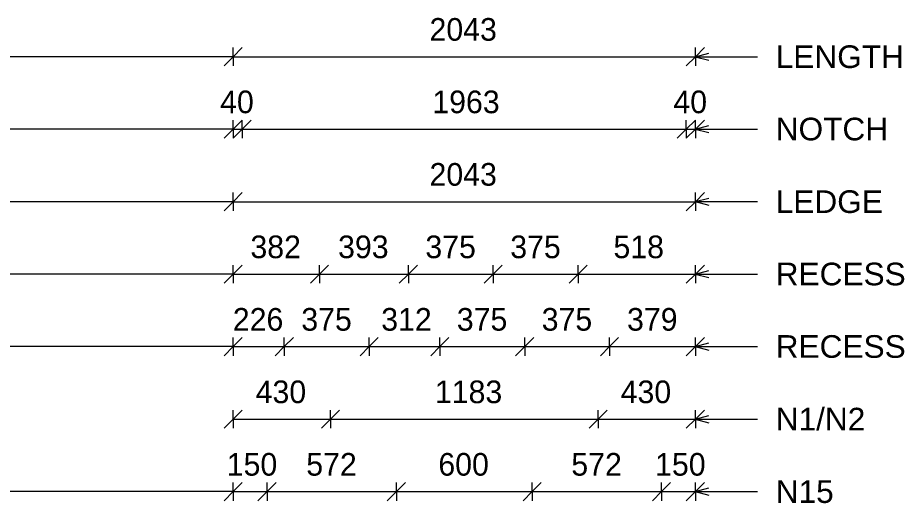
# Model space of a CAD drawing. Header units: millimetres. Extents: x -15811 to -4021, y -2230 to 7892.
# Drawn here: x -12899 to -8983, y 5749 to 7892 of the extents above; entities that cross this region are included whole.
import ezdxf

# ---------------------------------------------------------------- set-up
doc = ezdxf.new("R2010")
doc.units = ezdxf.units.MM
for name, color, linetype, lineweight in [('A-ANNO-DIMS', 211, 'Continuous', 9), ('A-ANNO-DIMS-40', 211, 'Continuous', 9), ('A-DETL-MBND', 5, 'Continuous', 18), ('G-ANNO-TEXT', 231, 'Continuous', 9)]:
    doc.layers.add(name, color=color, linetype=linetype, lineweight=lineweight)
doc.styles.add('Arial_1', font='arial.ttf', dxfattribs={"height": 100})
doc.styles.add('Nirmala UI Semilight', font='NirmalaS.ttf', dxfattribs={"height": 100})
doc.dimstyles.new('Arrow_Filled_-_2_5_NI_UI', dxfattribs={"dimscale": 304.8, "dimtxt": 104.736395, "dimasz": 0.262467, "dimexe": 0.131234, "dimexo": 0.0625, "dimgap": 0.131234, "dimtad": 1, "dimdec": 4, "dimzin": 0, "dimdsep": 46, "dimtxsty": 'Nirmala UI Semilight', "dimblk1": 'OBLIQUE', "dimblk2": 'OBLIQUE', "dimsah": 1, "dimcen": 0.09, "dimazin": 0, "dimtfac": 1, "dimtdec": 4, "dimtix": 1, "dimtmove": 0, "dimatfit": 3, "dimfxl": 0.131234, "dimfxlon": 1, "dimtvp": 1, "dimtolj": 1, "dimtzin": 0, "dimarcsym": 2})

# ---------------------------------------------------------------- blocks, each defined once
blk = doc.blocks.new('DIMBLOCK50-Elevation Front')
at = {"layer": 'A-ANNO-DIMS-40'}
for p, q in [((-11947.9, 5800), (-11907.9, 5840)), ((-11947.9, 5800), (-11947.9, 5840)), ((-11797.9, 5800), (-11757.9, 5840)), ((-11797.9, 5800), (-11797.9, 5840)), ((-11947.9, 5800), (-11987.9, 5760)), ((-11947.9, 5800), (-11797.9, 5800)), ((-11947.9, 5800), (-11947.9, 5760)), ((-11797.9, 5800), (-11837.9, 5760)), ((-11797.9, 5800), (-11797.9, 5760))]:
    blk.add_line(p, q, dxfattribs=at)
at = {"layer": 'A-ANNO-DIMS-40', "color": 0, "insert": (-11975.8, 5970.5), "char_height": 100, "width": 246.797, "attachment_point": 1, "line_spacing_factor": 1.142579, "style": 'Nirmala UI Semilight'}
blk.add_mtext('150', dxfattribs=at)
blk = doc.blocks.new('_Oblique')
at = {"color": 0, "linetype": 'ByBlock', "lineweight": -2}
blk.add_line((-0.5, -0.5), (0.5, 0.5), dxfattribs=at)
blk = doc.blocks.new('DIMBLOCK51-Elevation Front')
at = {"layer": 'A-ANNO-DIMS-40'}
for p, q in [((-11797.9, 5800), (-11757.9, 5840)), ((-11797.9, 5800), (-11797.9, 5840)), ((-11226.4, 5800), (-11186.4, 5840)), ((-11226.4, 5800), (-11226.4, 5840)), ((-11797.9, 5800), (-11837.9, 5760)), ((-11797.9, 5800), (-11226.4, 5800)), ((-11797.9, 5800), (-11797.9, 5760)), ((-11226.4, 5800), (-11266.4, 5760)), ((-11226.4, 5800), (-11226.4, 5760))]:
    blk.add_line(p, q, dxfattribs=at)
at = {"layer": 'A-ANNO-DIMS-40', "color": 0, "insert": (-11624.5, 5970.5), "char_height": 100, "width": 269.649, "attachment_point": 1, "line_spacing_factor": 1.142579, "style": 'Nirmala UI Semilight'}
blk.add_mtext('572', dxfattribs=at)
blk = doc.blocks.new('DIMBLOCK52-Elevation Front')
at = {"layer": 'A-ANNO-DIMS-40'}
for p, q in [((-11226.4, 5800), (-11186.4, 5840)), ((-11226.4, 5800), (-11226.4, 5840)), ((-10626.9, 5800), (-10586.9, 5840)), ((-10626.9, 5800), (-10626.9, 5840)), ((-11226.4, 5800), (-11266.4, 5760)), ((-11226.4, 5800), (-10626.9, 5800)), ((-11226.4, 5800), (-11226.4, 5760)), ((-10626.9, 5800), (-10666.9, 5760)), ((-10626.9, 5800), (-10626.9, 5760))]:
    blk.add_line(p, q, dxfattribs=at)
at = {"layer": 'A-ANNO-DIMS-40', "color": 0, "insert": (-11040.9, 5970.5), "char_height": 100, "width": 274.219, "attachment_point": 1, "line_spacing_factor": 1.142579, "style": 'Nirmala UI Semilight'}
blk.add_mtext('600', dxfattribs=at)
blk = doc.blocks.new('DIMBLOCK53-Elevation Front')
at = {"layer": 'A-ANNO-DIMS-40'}
for p, q in [((-10626.9, 5800), (-10586.9, 5840)), ((-10626.9, 5800), (-10626.9, 5840)), ((-10055.4, 5800), (-10015.4, 5840)), ((-10055.4, 5800), (-10055.4, 5840)), ((-10626.9, 5800), (-10666.9, 5760)), ((-10626.9, 5800), (-10055.4, 5800)), ((-10626.9, 5800), (-10626.9, 5760)), ((-10055.4, 5800), (-10095.4, 5760)), ((-10055.4, 5800), (-10055.4, 5760))]:
    blk.add_line(p, q, dxfattribs=at)
at = {"layer": 'A-ANNO-DIMS-40', "color": 0, "insert": (-10453.5, 5970.5), "char_height": 100, "width": 269.649, "attachment_point": 1, "line_spacing_factor": 1.142579, "style": 'Nirmala UI Semilight'}
blk.add_mtext('572', dxfattribs=at)
blk = doc.blocks.new('DIMBLOCK54-Elevation Front')
at = {"layer": 'A-ANNO-DIMS-40'}
for p, q in [((-10055.4, 5800), (-10015.4, 5840)), ((-10055.4, 5800), (-10055.4, 5840)), ((-9905.4, 5800), (-9865.4, 5840)), ((-9905.4, 5800), (-9905.4, 5840)), ((-10055.4, 5800), (-10095.4, 5760)), ((-10055.4, 5800), (-9905.4, 5800)), ((-10055.4, 5800), (-10055.4, 5760)), ((-9905.4, 5800), (-9945.4, 5760)), ((-9905.4, 5800), (-9905.4, 5760))]:
    blk.add_line(p, q, dxfattribs=at)
at = {"layer": 'A-ANNO-DIMS-40', "color": 0, "insert": (-10083.3, 5970.5), "char_height": 100, "width": 246.797, "attachment_point": 1, "line_spacing_factor": 1.142579, "style": 'Nirmala UI Semilight'}
blk.add_mtext('150', dxfattribs=at)
blk = doc.blocks.new('DIMBLOCK55-Elevation Front')
at = {"layer": 'A-ANNO-DIMS-40'}
for p, q in [((-11947.9, 6120), (-11907.9, 6160)), ((-11947.9, 6120), (-11947.9, 6160)), ((-11517.9, 6120), (-11477.9, 6160)), ((-11517.9, 6120), (-11517.9, 6160)), ((-11947.9, 6120), (-11987.9, 6080)), ((-11947.9, 6120), (-11517.9, 6120)), ((-11947.9, 6120), (-11947.9, 6080)), ((-11517.9, 6120), (-11557.9, 6080)), ((-11517.9, 6120), (-11517.9, 6080))]:
    blk.add_line(p, q, dxfattribs=at)
at = {"layer": 'A-ANNO-DIMS-40', "color": 0, "insert": (-11848.1, 6290.5), "char_height": 100, "width": 276.504, "attachment_point": 1, "line_spacing_factor": 1.142579, "style": 'Nirmala UI Semilight'}
blk.add_mtext('430', dxfattribs=at)
blk = doc.blocks.new('DIMBLOCK56-Elevation Front')
at = {"layer": 'A-ANNO-DIMS-40'}
for p, q in [((-11517.9, 6120), (-11477.9, 6160)), ((-11517.9, 6120), (-11517.9, 6160)), ((-10335.4, 6120), (-10295.4, 6160)), ((-10335.4, 6120), (-10335.4, 6160)), ((-11517.9, 6120), (-11557.9, 6080)), ((-11517.9, 6120), (-10335.4, 6120)), ((-11517.9, 6120), (-11517.9, 6080)), ((-10335.4, 6120), (-10375.4, 6080)), ((-10335.4, 6120), (-10335.4, 6080))]:
    blk.add_line(p, q, dxfattribs=at)
at = {"layer": 'A-ANNO-DIMS-40', "color": 0, "insert": (-11056.2, 6290.5), "char_height": 100, "width": 310.781, "attachment_point": 1, "line_spacing_factor": 1.142579, "style": 'Nirmala UI Semilight'}
blk.add_mtext('1183', dxfattribs=at)
blk = doc.blocks.new('DIMBLOCK57-Elevation Front')
at = {"layer": 'A-ANNO-DIMS-40'}
for p, q in [((-10335.4, 6120), (-10295.4, 6160)), ((-10335.4, 6120), (-10335.4, 6160)), ((-9905.4, 6120), (-9865.4, 6160)), ((-9905.4, 6120), (-9905.4, 6160)), ((-10335.4, 6120), (-10375.4, 6080)), ((-10335.4, 6120), (-9905.4, 6120)), ((-10335.4, 6120), (-10335.4, 6080)), ((-9905.4, 6120), (-9945.4, 6080)), ((-9905.4, 6120), (-9905.4, 6080))]:
    blk.add_line(p, q, dxfattribs=at)
at = {"layer": 'A-ANNO-DIMS-40', "color": 0, "insert": (-10235.6, 6290.5), "char_height": 100, "width": 276.504, "attachment_point": 1, "line_spacing_factor": 1.142579, "style": 'Nirmala UI Semilight'}
blk.add_mtext('430', dxfattribs=at)
blk = doc.blocks.new('DIMBLOCK58-Elevation Front')
at = {"layer": 'A-ANNO-DIMS-40'}
for p, q in [((-11947.9, 6440), (-11907.9, 6480)), ((-11947.9, 6440), (-11947.9, 6480)), ((-11721.5, 6440), (-11681.5, 6480)), ((-11721.5, 6440), (-11721.5, 6480)), ((-11947.9, 6440), (-11987.9, 6400)), ((-11947.9, 6440), (-11721.5, 6440)), ((-11947.9, 6440), (-11947.9, 6400)), ((-11721.5, 6440), (-11761.5, 6400)), ((-11721.5, 6440), (-11721.5, 6400))]:
    blk.add_line(p, q, dxfattribs=at)
at = {"layer": 'A-ANNO-DIMS-40', "color": 0, "insert": (-11949, 6610.5), "char_height": 100, "width": 274.219, "attachment_point": 1, "line_spacing_factor": 1.142579, "style": 'Nirmala UI Semilight'}
blk.add_mtext('226', dxfattribs=at)
blk = doc.blocks.new('DIMBLOCK59-Elevation Front')
at = {"layer": 'A-ANNO-DIMS-40'}
for p, q in [((-11721.5, 6440), (-11681.5, 6480)), ((-11721.5, 6440), (-11721.5, 6480)), ((-11346.5, 6440), (-11306.5, 6480)), ((-11346.5, 6440), (-11346.5, 6480)), ((-11721.5, 6440), (-11761.5, 6400)), ((-11721.5, 6440), (-11346.5, 6440)), ((-11721.5, 6440), (-11721.5, 6400)), ((-11346.5, 6440), (-11386.5, 6400)), ((-11346.5, 6440), (-11346.5, 6400))]:
    blk.add_line(p, q, dxfattribs=at)
at = {"layer": 'A-ANNO-DIMS-40', "color": 0, "insert": (-11646.4, 6610.5), "char_height": 100, "width": 269.649, "attachment_point": 1, "line_spacing_factor": 1.142579, "style": 'Nirmala UI Semilight'}
blk.add_mtext('375', dxfattribs=at)
blk = doc.blocks.new('DIMBLOCK60-Elevation Front')
at = {"layer": 'A-ANNO-DIMS-40'}
for p, q in [((-11346.5, 6440), (-11306.5, 6480)), ((-11346.5, 6440), (-11346.5, 6480)), ((-11034.5, 6440), (-10994.5, 6480)), ((-11034.5, 6440), (-11034.5, 6480)), ((-11346.5, 6440), (-11386.5, 6400)), ((-11346.5, 6440), (-11034.5, 6440)), ((-11346.5, 6440), (-11346.5, 6400)), ((-11034.5, 6440), (-11074.5, 6400)), ((-11034.5, 6440), (-11034.5, 6400))]:
    blk.add_line(p, q, dxfattribs=at)
at = {"layer": 'A-ANNO-DIMS-40', "color": 0, "insert": (-11293.3, 6610.5), "char_height": 100, "width": 246.797, "attachment_point": 1, "line_spacing_factor": 1.142579, "style": 'Nirmala UI Semilight'}
blk.add_mtext('312', dxfattribs=at)
blk = doc.blocks.new('DIMBLOCK61-Elevation Front')
at = {"layer": 'A-ANNO-DIMS-40'}
for p, q in [((-11034.5, 6440), (-10994.5, 6480)), ((-11034.5, 6440), (-11034.5, 6480)), ((-10659.5, 6440), (-10619.5, 6480)), ((-10659.5, 6440), (-10659.5, 6480)), ((-11034.5, 6440), (-11074.5, 6400)), ((-11034.5, 6440), (-10659.5, 6440)), ((-11034.5, 6440), (-11034.5, 6400)), ((-10659.5, 6440), (-10699.5, 6400)), ((-10659.5, 6440), (-10659.5, 6400))]:
    blk.add_line(p, q, dxfattribs=at)
at = {"layer": 'A-ANNO-DIMS-40', "color": 0, "insert": (-10959.4, 6610.5), "char_height": 100, "width": 269.649, "attachment_point": 1, "line_spacing_factor": 1.142579, "style": 'Nirmala UI Semilight'}
blk.add_mtext('375', dxfattribs=at)
blk = doc.blocks.new('DIMBLOCK62-Elevation Front')
at = {"layer": 'A-ANNO-DIMS-40'}
for p, q in [((-10659.5, 6440), (-10619.5, 6480)), ((-10659.5, 6440), (-10659.5, 6480)), ((-10284.5, 6440), (-10244.5, 6480)), ((-10284.5, 6440), (-10284.5, 6480)), ((-10659.5, 6440), (-10699.5, 6400)), ((-10659.5, 6440), (-10284.5, 6440)), ((-10659.5, 6440), (-10659.5, 6400)), ((-10284.5, 6440), (-10324.5, 6400)), ((-10284.5, 6440), (-10284.5, 6400))]:
    blk.add_line(p, q, dxfattribs=at)
at = {"layer": 'A-ANNO-DIMS-40', "color": 0, "insert": (-10584.4, 6610.5), "char_height": 100, "width": 269.649, "attachment_point": 1, "line_spacing_factor": 1.142579, "style": 'Nirmala UI Semilight'}
blk.add_mtext('375', dxfattribs=at)
blk = doc.blocks.new('DIMBLOCK63-Elevation Front')
at = {"layer": 'A-ANNO-DIMS-40'}
for p, q in [((-10284.5, 6440), (-10244.5, 6480)), ((-10284.5, 6440), (-10284.5, 6480)), ((-9905.4, 6440), (-9865.4, 6480)), ((-9905.4, 6440), (-9905.4, 6480)), ((-10284.5, 6440), (-10324.5, 6400)), ((-10284.5, 6440), (-9905.4, 6440)), ((-10284.5, 6440), (-10284.5, 6400)), ((-9905.4, 6440), (-9945.4, 6400)), ((-9905.4, 6440), (-9905.4, 6400))]:
    blk.add_line(p, q, dxfattribs=at)
at = {"layer": 'A-ANNO-DIMS-40', "color": 0, "insert": (-10207.3, 6610.5), "char_height": 100, "width": 269.649, "attachment_point": 1, "line_spacing_factor": 1.142579, "style": 'Nirmala UI Semilight'}
blk.add_mtext('379', dxfattribs=at)
blk = doc.blocks.new('DIMBLOCK64-Elevation Front')
at = {"layer": 'A-ANNO-DIMS-40'}
for p, q in [((-11947.9, 6760), (-11907.9, 6800)), ((-11947.9, 6760), (-11947.9, 6800)), ((-11566.1, 6760), (-11526.1, 6800)), ((-11566.1, 6760), (-11566.1, 6800)), ((-11947.9, 6760), (-11987.9, 6720)), ((-11947.9, 6760), (-11566.1, 6760)), ((-11947.9, 6760), (-11947.9, 6720)), ((-11566.1, 6760), (-11606.1, 6720)), ((-11566.1, 6760), (-11566.1, 6720))]:
    blk.add_line(p, q, dxfattribs=at)
at = {"layer": 'A-ANNO-DIMS-40', "color": 0, "insert": (-11871.3, 6930.5), "char_height": 100, "width": 274.219, "attachment_point": 1, "line_spacing_factor": 1.142579, "style": 'Nirmala UI Semilight'}
blk.add_mtext('382', dxfattribs=at)
blk = doc.blocks.new('DIMBLOCK65-Elevation Front')
at = {"layer": 'A-ANNO-DIMS-40'}
for p, q in [((-11566.1, 6760), (-11526.1, 6800)), ((-11566.1, 6760), (-11566.1, 6800)), ((-11173.4, 6760), (-11133.4, 6800)), ((-11173.4, 6760), (-11173.4, 6800)), ((-11566.1, 6760), (-11606.1, 6720)), ((-11566.1, 6760), (-11173.4, 6760)), ((-11566.1, 6760), (-11566.1, 6720)), ((-11173.4, 6760), (-11213.4, 6720)), ((-11173.4, 6760), (-11173.4, 6720))]:
    blk.add_line(p, q, dxfattribs=at)
at = {"layer": 'A-ANNO-DIMS-40', "color": 0, "insert": (-11484, 6930.5), "char_height": 100, "width": 274.219, "attachment_point": 1, "line_spacing_factor": 1.142579, "style": 'Nirmala UI Semilight'}
blk.add_mtext('393', dxfattribs=at)
blk = doc.blocks.new('DIMBLOCK66-Elevation Front')
at = {"layer": 'A-ANNO-DIMS-40'}
for p, q in [((-11173.4, 6760), (-11133.4, 6800)), ((-11173.4, 6760), (-11173.4, 6800)), ((-10798.4, 6760), (-10758.4, 6800)), ((-10798.4, 6760), (-10798.4, 6800)), ((-11173.4, 6760), (-11213.4, 6720)), ((-11173.4, 6760), (-10798.4, 6760)), ((-11173.4, 6760), (-11173.4, 6720)), ((-10798.4, 6760), (-10838.4, 6720)), ((-10798.4, 6760), (-10798.4, 6720))]:
    blk.add_line(p, q, dxfattribs=at)
at = {"layer": 'A-ANNO-DIMS-40', "color": 0, "insert": (-11098.3, 6930.5), "char_height": 100, "width": 269.649, "attachment_point": 1, "line_spacing_factor": 1.142579, "style": 'Nirmala UI Semilight'}
blk.add_mtext('375', dxfattribs=at)
blk = doc.blocks.new('DIMBLOCK67-Elevation Front')
at = {"layer": 'A-ANNO-DIMS-40'}
for p, q in [((-10798.4, 6760), (-10758.4, 6800)), ((-10798.4, 6760), (-10798.4, 6800)), ((-10423.4, 6760), (-10383.4, 6800)), ((-10423.4, 6760), (-10423.4, 6800)), ((-10798.4, 6760), (-10838.4, 6720)), ((-10798.4, 6760), (-10423.4, 6760)), ((-10798.4, 6760), (-10798.4, 6720)), ((-10423.4, 6760), (-10463.4, 6720)), ((-10423.4, 6760), (-10423.4, 6720))]:
    blk.add_line(p, q, dxfattribs=at)
at = {"layer": 'A-ANNO-DIMS-40', "color": 0, "insert": (-10723.3, 6930.5), "char_height": 100, "width": 269.649, "attachment_point": 1, "line_spacing_factor": 1.142579, "style": 'Nirmala UI Semilight'}
blk.add_mtext('375', dxfattribs=at)
blk = doc.blocks.new('DIMBLOCK68-Elevation Front')
at = {"layer": 'A-ANNO-DIMS-40'}
for p, q in [((-10423.4, 6760), (-10383.4, 6800)), ((-10423.4, 6760), (-10423.4, 6800)), ((-9905.4, 6760), (-9865.4, 6800)), ((-9905.4, 6760), (-9905.4, 6800)), ((-10423.4, 6760), (-10463.4, 6720)), ((-10423.4, 6760), (-9905.4, 6760)), ((-10423.4, 6760), (-10423.4, 6720)), ((-9905.4, 6760), (-9945.4, 6720)), ((-9905.4, 6760), (-9905.4, 6720))]:
    blk.add_line(p, q, dxfattribs=at)
at = {"layer": 'A-ANNO-DIMS-40', "color": 0, "insert": (-10267.3, 6930.5), "char_height": 100, "width": 246.797, "attachment_point": 1, "line_spacing_factor": 1.142579, "style": 'Nirmala UI Semilight'}
blk.add_mtext('518', dxfattribs=at)
blk = doc.blocks.new('DIMBLOCK69-Elevation Front')
at = {"layer": 'A-ANNO-DIMS-40'}
for p, q in [((-11947.9, 7080), (-11907.9, 7120)), ((-11947.9, 7080), (-11947.9, 7120)), ((-9905.4, 7080), (-9865.4, 7120)), ((-9905.4, 7080), (-9905.4, 7120)), ((-11947.9, 7080), (-11987.9, 7040)), ((-11947.9, 7080), (-9905.4, 7080)), ((-11947.9, 7080), (-11947.9, 7040)), ((-9905.4, 7080), (-9945.4, 7040)), ((-9905.4, 7080), (-9905.4, 7040))]:
    blk.add_line(p, q, dxfattribs=at)
at = {"layer": 'A-ANNO-DIMS-40', "color": 0, "insert": (-11080, 7250.5), "char_height": 100, "width": 367.91, "attachment_point": 1, "line_spacing_factor": 1.142579, "style": 'Nirmala UI Semilight'}
blk.add_mtext('2043', dxfattribs=at)
blk = doc.blocks.new('DIMBLOCK70-Elevation Front')
at = {"layer": 'A-ANNO-DIMS-40'}
for p, q in [((-11947.9, 7400), (-11907.9, 7440)), ((-11947.9, 7400), (-11947.9, 7440)), ((-11907.9, 7400), (-11867.9, 7440)), ((-11907.9, 7400), (-11907.9, 7440)), ((-11947.9, 7400), (-11987.9, 7360)), ((-11947.9, 7400), (-11907.9, 7400)), ((-11907.9, 7400), (-11947.9, 7360)), ((-11947.9, 7400), (-11947.9, 7360)), ((-11907.9, 7400), (-11907.9, 7360))]:
    blk.add_line(p, q, dxfattribs=at)
at = {"layer": 'A-ANNO-DIMS-40', "color": 0, "insert": (-12005.1, 7570.5), "char_height": 100, "width": 185.098, "attachment_point": 1, "line_spacing_factor": 1.142579, "style": 'Nirmala UI Semilight'}
blk.add_mtext('40', dxfattribs=at)
blk = doc.blocks.new('DIMBLOCK71-Elevation Front')
at = {"layer": 'A-ANNO-DIMS-40'}
for p, q in [((-11907.9, 7400), (-11867.9, 7440)), ((-11907.9, 7400), (-11907.9, 7440)), ((-9945.4, 7400), (-9905.4, 7440)), ((-9945.4, 7400), (-9945.4, 7440)), ((-11907.9, 7400), (-11947.9, 7360)), ((-11907.9, 7400), (-9945.4, 7400)), ((-11907.9, 7400), (-11907.9, 7360)), ((-9945.4, 7400), (-9985.4, 7360)), ((-9945.4, 7400), (-9945.4, 7360))]:
    blk.add_line(p, q, dxfattribs=at)
at = {"layer": 'A-ANNO-DIMS-40', "color": 0, "insert": (-11067.6, 7570.5), "char_height": 100, "width": 338.203, "attachment_point": 1, "line_spacing_factor": 1.142579, "style": 'Nirmala UI Semilight'}
blk.add_mtext('1963', dxfattribs=at)
blk = doc.blocks.new('DIMBLOCK72-Elevation Front')
at = {"layer": 'A-ANNO-DIMS-40'}
for p, q in [((-9945.4, 7400), (-9905.4, 7440)), ((-9945.4, 7400), (-9945.4, 7440)), ((-9905.4, 7400), (-9865.4, 7440)), ((-9905.4, 7400), (-9905.4, 7440)), ((-9945.4, 7400), (-9985.4, 7360)), ((-9945.4, 7400), (-9905.4, 7400)), ((-9905.4, 7400), (-9945.4, 7360)), ((-9945.4, 7400), (-9945.4, 7360)), ((-9905.4, 7400), (-9905.4, 7360))]:
    blk.add_line(p, q, dxfattribs=at)
at = {"layer": 'A-ANNO-DIMS-40', "color": 0, "insert": (-10002.6, 7570.5), "char_height": 100, "width": 185.098, "attachment_point": 1, "line_spacing_factor": 1.142579, "style": 'Nirmala UI Semilight'}
blk.add_mtext('40', dxfattribs=at)
blk = doc.blocks.new('DIMBLOCK73-Elevation Front')
at = {"layer": 'A-ANNO-DIMS-40'}
for p, q in [((-11947.9, 7720), (-11907.9, 7760)), ((-11947.9, 7720), (-11947.9, 7760)), ((-9905.4, 7720), (-9865.4, 7760)), ((-9905.4, 7720), (-9905.4, 7760)), ((-11947.9, 7720), (-11987.9, 7680)), ((-11947.9, 7720), (-9905.4, 7720)), ((-11947.9, 7720), (-11947.9, 7680)), ((-9905.4, 7720), (-9945.4, 7680)), ((-9905.4, 7720), (-9905.4, 7680))]:
    blk.add_line(p, q, dxfattribs=at)
at = {"layer": 'A-ANNO-DIMS-40', "color": 0, "insert": (-11080, 7890.5), "char_height": 100, "width": 367.91, "attachment_point": 1, "line_spacing_factor": 1.142579, "style": 'Nirmala UI Semilight'}
blk.add_mtext('2043', dxfattribs=at)

msp = doc.modelspace()

# ---------------------------------------------------------------- linework, layer by layer
at = {"layer": 'A-DETL-MBND'}
for p, q in [((-11947.9305, 7719.98611), (-15639.02948, 7719.98611)), ((-11947.9305, 7399.98611), (-15639.02948, 7399.98611)), ((-11947.9305, 7079.98611), (-15319.02948, 7079.98611)), ((-11947.9305, 6759.98611), (-14999.02948, 6759.98611)), ((-11947.9305, 6439.98611), (-14679.02948, 6439.98611)), ((-11947.9305, 5799.98611), (-13959.02948, 5799.98611))]:
    msp.add_line(p, q, dxfattribs=at)
at = {"layer": 'G-ANNO-TEXT', "color": 7}
for p, q in [((-9905.73368, 7720.07693), (-9845.73368, 7736.15388)), ((-9905.73368, 7720.07693), (-9845.73368, 7703.99998)), ((-9905.73368, 7720.07693), (-9630.57535, 7720.07693)), ((-9905.73368, 7400.70193), (-9845.73368, 7416.77888)), ((-9905.73368, 7400.70193), (-9845.73368, 7384.62498)), ((-9905.73368, 7400.70193), (-9630.57535, 7400.70193)), ((-9905.73368, 7080.07693), (-9845.73368, 7096.15388)), ((-9905.73368, 7080.07693), (-9845.73368, 7063.99998)), ((-9905.73368, 7080.07693), (-9630.57535, 7080.07693)), ((-9905.73368, 6760.70193), (-9845.73368, 6776.77888)), ((-9905.73368, 6760.70193), (-9845.73368, 6744.62498)), ((-9905.73368, 6760.70193), (-9630.57535, 6760.70193)), ((-9905.73368, 6440.70193), (-9845.73368, 6456.77888)), ((-9905.73368, 6440.70193), (-9845.73368, 6424.62498)), ((-9905.73368, 6440.70193), (-9630.57535, 6440.70193)), ((-9905.73368, 6120.07693), (-9845.73368, 6136.15388)), ((-9905.73368, 6120.07693), (-9845.73368, 6103.99998)), ((-9905.73368, 6120.07693), (-9630.57535, 6120.07693)), ((-9905.73368, 5800.07693), (-9845.73368, 5816.15388)), ((-9905.73368, 5800.07693), (-9845.73368, 5783.99998)), ((-9905.73368, 5800.07693), (-9630.57535, 5800.07693))]:
    msp.add_line(p, q, dxfattribs=at)

# ---------------------------------------------------------------- texts
at = {"layer": 'G-ANNO-TEXT', "color": 7, "char_height": 100, "attachment_point": 1, "style": 'Arial_1'}
for s, insert, width in [('LENGTH', (-9550.57535, 7770.07693), 686.2445), ('NOTCH', (-9550.57535, 7450.70193), 602.869), ('LEDGE', (-9550.57535, 7130.07693), 570.8015), ('RECESS', (-9550.57535, 6810.70193), 692.658), ('RECESS', (-9550.57535, 6490.70193), 692.658), ('N1/N2', (-9550.57535, 6170.07693), 477.80575), ('N15', (-9550.57535, 5850.07693), 307.848)]:
    msp.add_mtext(s, dxfattribs=dict(at, insert=insert, width=width))

# ---------------------------------------------------------------- dimensions: what is measured, and where the dimension line sits
at = {"layer": 'A-ANNO-DIMS'}
for base, p1, p2, override, picture, middle in [((-9905.4305, 7719.98611), (-11947.9305, 7679.98611), (-9905.4305, 7679.98611), {"dimpost": '<>', "dimfxl": 2042.5}, 'DIMBLOCK73-Elevation Front', (-10926.6805, 7811.69462)), ((-11907.9305, 7399.98611), (-11947.9305, 7359.98611), (-11907.9305, 7359.98611), {"dimpost": '<>', "dimfxl": 40}, 'DIMBLOCK70-Elevation Front', (-11927.9305, 7491.65975)), ((-9945.4305, 7399.98611), (-11907.9305, 7359.98611), (-9945.4305, 7359.98611), {"dimpost": '<>', "dimfxl": 1962.5}, 'DIMBLOCK71-Elevation Front', (-10926.6805, 7491.97356)), ((-9905.4305, 7399.98611), (-9945.4305, 7359.98611), (-9905.4305, 7359.98611), {"dimpost": '<>', "dimfxl": 40}, 'DIMBLOCK72-Elevation Front', (-9925.4305, 7491.65975)), ((-9905.4305, 7079.98611), (-11947.9305, 7039.98611), (-9905.4305, 7039.98611), {"dimpost": '<>', "dimfxl": 2042.5}, 'DIMBLOCK69-Elevation Front', (-10926.6805, 7171.69462)), ((-11566.14808, 6759.98611), (-11947.9305, 6719.98611), (-11566.14808, 6719.98611), {"dimpost": '<>', "dimfxl": 381.782417}, 'DIMBLOCK64-Elevation Front', (-11757.03929, 6851.69462)), ((-11173.4305, 6759.98611), (-11566.14808, 6719.98611), (-11173.4305, 6719.98611), {"dimpost": '<>', "dimfxl": 392.717584}, 'DIMBLOCK65-Elevation Front', (-11369.78929, 6851.69462)), ((-10798.4305, 6759.98611), (-11173.4305, 6719.98611), (-10798.4305, 6719.98611), {"dimpost": '<>', "dimfxl": 375}, 'DIMBLOCK66-Elevation Front', (-10985.9305, 6851.69462)), ((-10423.4305, 6759.98611), (-10798.4305, 6719.98611), (-10423.4305, 6719.98611), {"dimpost": '<>', "dimfxl": 375}, 'DIMBLOCK67-Elevation Front', (-10610.9305, 6851.69462)), ((-9905.4305, 6759.98611), (-10423.4305, 6719.98611), (-9905.4305, 6719.98611), {"dimpost": '<>', "dimfxl": 517.999998}, 'DIMBLOCK68-Elevation Front', (-10164.4305, 6851.93869)), ((-11721.509955, 6439.986109), (-11947.930502, 6399.986109), (-11721.509955, 6399.986109), {"dimpost": '<>', "dimfxl": 226.420548}, 'DIMBLOCK58-Elevation Front', (-11834.720228, 6531.694616)), ((-11034.51911, 6439.98611), (-11346.50995, 6399.98611), (-11034.51911, 6399.98611), {"dimpost": '<>', "dimfxl": 311.990845}, 'DIMBLOCK60-Elevation Front', (-11190.51453, 6531.97356)), ((-10659.51911, 6439.98611), (-11034.51911, 6399.98611), (-10659.51911, 6399.98611), {"dimpost": '<>', "dimfxl": 375}, 'DIMBLOCK61-Elevation Front', (-10847.01911, 6531.69462)), ((-10284.51911, 6439.98611), (-10659.51911, 6399.98611), (-10284.51911, 6399.98611), {"dimpost": '<>', "dimfxl": 375}, 'DIMBLOCK62-Elevation Front', (-10472.01911, 6531.69462)), ((-9905.4305, 6439.98611), (-10284.51911, 6399.98611), (-9905.4305, 6399.98611), {"dimpost": '<>', "dimfxl": 379.088607}, 'DIMBLOCK63-Elevation Front', (-10094.97481, 6531.69462)), ((-11517.9305, 6119.98611), (-11947.9305, 6079.98611), (-11517.9305, 6079.98611), {"dimpost": '<>', "dimfxl": 430}, 'DIMBLOCK55-Elevation Front', (-11732.9305, 6211.69462)), ((-10335.4305, 6119.98611), (-11517.9305, 6079.98611), (-10335.4305, 6079.98611), {"dimpost": '<>', "dimfxl": 1182.5}, 'DIMBLOCK56-Elevation Front', (-10926.6805, 6211.97356)), ((-9905.4305, 6119.98611), (-10335.4305, 6079.98611), (-9905.4305, 6079.98611), {"dimpost": '<>', "dimfxl": 430}, 'DIMBLOCK57-Elevation Front', (-10120.4305, 6211.69462)), ((-11797.9305, 5799.98611), (-11947.9305, 5759.98611), (-11797.9305, 5759.98611), {"dimpost": '<>', "dimfxl": 150}, 'DIMBLOCK50-Elevation Front', (-11872.9305, 5891.93869)), ((-11226.4305, 5799.98611), (-11797.9305, 5759.98611), (-11226.4305, 5759.98611), {"dimpost": '<>', "dimfxl": 571.5}, 'DIMBLOCK51-Elevation Front', (-11512.1805, 5891.93869)), ((-10626.9305, 5799.98611), (-11226.4305, 5759.98611), (-10626.9305, 5759.98611), {"dimpost": '<>', "dimfxl": 599.5}, 'DIMBLOCK52-Elevation Front', (-10926.6805, 5891.69462)), ((-10055.4305, 5799.98611), (-10626.9305, 5759.98611), (-10055.4305, 5759.98611), {"dimpost": '<>', "dimfxl": 571.5}, 'DIMBLOCK53-Elevation Front', (-10341.1805, 5891.65975)), ((-9905.4305, 5799.98611), (-10055.4305, 5759.98611), (-9905.4305, 5759.98611), {"dimpost": '<>', "dimfxl": 150}, 'DIMBLOCK54-Elevation Front', (-9980.4305, 5891.93869))]:
    dim = msp.add_linear_dim(base=base, p1=p1, p2=p2, dimstyle='Arrow_Filled_-_2_5_NI_UI', override=override, dxfattribs=at)
    dim.commit()
    dim.dimension.update_dxf_attribs({"geometry": picture, "text_midpoint": middle})
dim = msp.add_linear_dim(base=(-11346.50995, 6439.98611), p1=(-11721.50995, 6399.98611), p2=(-11346.50995, 6399.98611), angle=0, dimstyle='Arrow_Filled_-_2_5_NI_UI', override={"dimpost": '<>', "dimfxl": 375}, dxfattribs=at)
dim.commit()
dim.dimension.update_dxf_attribs({"geometry": 'DIMBLOCK59-Elevation Front', "text_midpoint": (-11534.00995, 6531.69462)})

doc.saveas('drawing.dxf')
